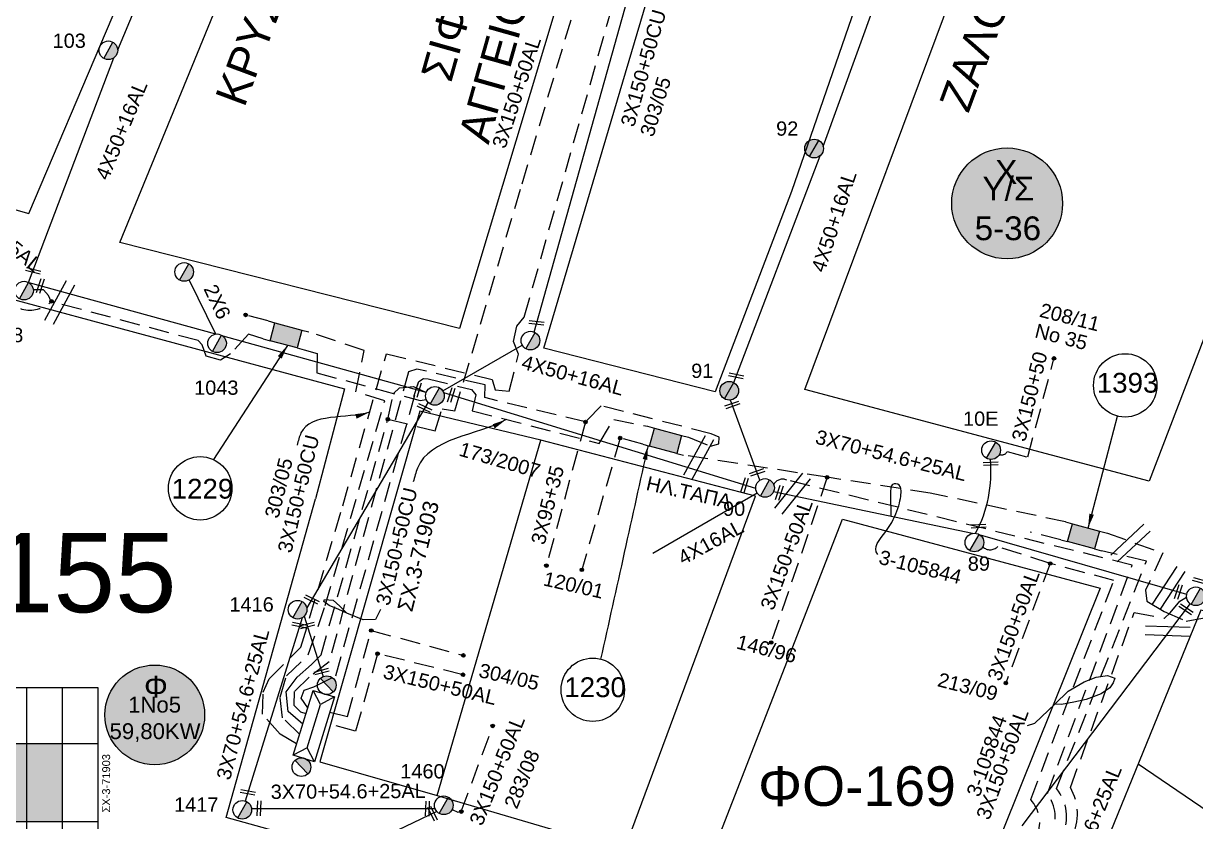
# Model space of a CAD drawing. Header units: millimetres. Extents: x 5016 to 7282, y 2879 to 3911.
# Drawn here: x 5730.1 to 5878.1, y 3673 to 3773.7 of the extents above; entities that cross this region are included whole.
import ezdxf
from ezdxf.enums import TextEntityAlignment as Align

# ---------------------------------------------------------------- set-up
doc = ezdxf.new("R2010")
doc.units = ezdxf.units.MM
doc.linetypes.add('DASHED', pattern=[19.05, 12.7, -6.35])
for name, color, linetype in [('Link Box 4 Διευθύνσεων', 7, 'Continuous'), ('Άγνωστα', 7, 'Continuous'), ('Ασφαλειοκιβώτια Χ.Τ 9 αναχωρήσεων', 7, 'Continuous'), ('Γυμνά εναέρια ΧΤ και ΦΟΠ (3Φ)   4x50+16AL', 7, 'Continuous'), ('Εναέρια παροχή ΧΤ 4x16', 7, 'SYN_LINE'), ('Επιγραφές - Σχήματα', 7, 'Continuous'), ('Καλώδια ΧΤ   3x150+50AL', 7, 'DASHED'), ('Καλώδια ΧΤ   3x150+50CU', 7, 'DASHED'), ('Καλώδια ΧΤ   3x95+35 CU', 7, 'DASHED'), ('Μηχανική τομή', 7, 'Continuous'), ('Πελάτης μέσης τάσης', 7, 'Continuous'), ('Στύλος Ξύλινος', 7, 'Continuous'), ('Στύλος Ξύλινος @ 1', 7, 'Continuous'), ('Στύλος ΦΜ', 7, 'Continuous'), ('Στύλος ΦΜ @ 1', 7, 'Continuous'), ('Συνδέσεις', 7, 'Continuous'), ('Συνεστραμμένα ΧΤ   3x70+54.6+25 AL', 7, 'SYN_LINE'), ('Τομή', 7, 'Continuous'), ('Υποσταθμός εναέριος 2 στύλων', 7, 'Continuous'), ('Υποσταθμός πόλεως', 7, 'Continuous'), ('Υπόβαθρο ΔΕΗ', 7, 'Continuous'), ('Χώρος', 7, 'Continuous')]:
    doc.layers.add(name, color=color, linetype=linetype)
doc.styles.get("Standard").update_dxf_attribs({"font": 'ARIAL.TTF'})
doc.linetypes.add('SYN_LINE', pattern='A,0.5,-0.0001,["/\\/\\/\\/",Standard,S=0.1,R=0,X=0,Y=-0.05],-0.25', length=0.7501)
doc.dimstyles.new('ISO-25', dxfattribs={"dimtxt": 2.5, "dimasz": 1.8, "dimexe": 1.25, "dimexo": 0.625, "dimtad": 1, "dimtxsty": 'Standard', "dimcen": 1.8, "dimadec": 0, "dimazin": 0, "dimtfac": 1, "dimtmove": 0, "dimatfit": 3, "dimfxl": 1.25, "dimarcsym": 0})

# ---------------------------------------------------------------- blocks, each defined once
blk = doc.blocks.new('ΥΠΑΡΧΩΝ ΤΣΙΜΕΝΤΕΝΙΟΣ ΣΤΥΛΟΣ')
at = {"layer": 'Στύλος ΦΜ'}
blk.add_hatch(color=7, dxfattribs=at).paths.add_polyline_path([(-1.29, -2.28, 0.574793), (2.62, 0, 0.268822), (1.3, 2.27)])
at = {"layer": 'Στύλος ΦΜ', "color": 7}
blk.add_line((-1.29, -2.28), (1.3, 2.27), dxfattribs=at)
blk.add_circle((0, 0), 2.62, dxfattribs=at)
at = {"layer": 'Στύλος ΦΜ', "flags": 4}
for tag, p in [('ΑΡΙΘΜΟΣ', (-4.68, 8.05)), ('ΤΥΠΟΣ', (-4.91, 3.03))]:
    blk.add_attdef(tag, p, '', height=4, dxfattribs=at)
blk = doc.blocks.new('ΥΠΟΣΤΑΘΜΟΣ ΕΝΑΕΡΙΟΣ ΕΠΙ 2 ΣΤΥΛΩΝ')
at = {"layer": 'Υποσταθμός εναέριος 2 στύλων', "linetype": 'Continuous'}
for points in [[(-11.97, -2.11, 0.574793), (-8.45, -0.07, 0.268822), (-9.64, 1.98)], [(9.68, -2.15, 0.574793), (13.19, -0.1, 0.268822), (12.01, 1.95)]]:
    blk.add_hatch(color=256, dxfattribs=at).paths.add_polyline_path(points)
for p, q in [((-11.97, -2.11), (-9.64, 1.98)), ((9.68, -2.15), (12.01, 1.95))]:
    blk.add_line(p, q, dxfattribs=at)
for centre in [(-10.81, -0.07), (10.84, -0.1)]:
    blk.add_circle(centre, 2.36, dxfattribs=at)
at = {"layer": 'Υποσταθμός πόλεως', "linetype": 'Continuous', "ltscale": 40}
blk.add_lwpolyline([(-8.57, 2.82), (8.57, 2.82), (8.57, -2.82), (-8.57, -2.82)], close=True, dxfattribs=at)
for points in [[(-5.75, 0), (-8.57, 2.82)], [(-8.57, -2.82), (-5.75, 0)], [(-5.75, 0), (5.75, 0)], [(5.75, 0), (8.57, 2.82)], [(8.57, -2.82), (5.75, 0)]]:
    blk.add_lwpolyline(points, dxfattribs=at)
at = {"layer": 'Υποσταθμός εναέριος 2 στύλων', "ltscale": 40, "flags": 1}
for tag, p in [('ΜΕΤΑΣΧΗΜΑΤΙΣΜΟΣ', (14.09, 2.51)), ('ΙΣΧΥΣ', (14.07, -0.28)), ('ΑΡΙΘΜΟΣ', (14.19, -3))]:
    blk.add_attdef(tag, p, '', height=1.8, dxfattribs=at)
blk = doc.blocks.new('ΥΠΑΡΧΩΝ ΞΥΛΙΝΟΣ ΣΤΥΛΟΣ')
at = {"layer": 'Στύλος Ξύλινος'}
h = blk.add_hatch(color=7, dxfattribs=at)
h.paths.add_polyline_path([(-2.62, 0, 0.270008), (-1.29, -2.28), (1.3, 2.27, 0.576266)])
h.paths.add_polyline_path([(-1.29, -2.28, 0.574793), (2.62, 0, 0.268822), (1.3, 2.27)])
at = {"layer": 'Στύλος Ξύλινος', "color": 7}
blk.add_line((-1.29, -2.28), (1.3, 2.27), dxfattribs=at)
blk.add_circle((0, 0), 2.62, dxfattribs=at)
at = {"layer": 'Στύλος Ξύλινος', "flags": 4}
for tag, p in [('ΑΡΙΘΜΟΣ', (-4.91, 8.6)), ('ΤΥΠΟΣ', (-4.85, 3.39))]:
    blk.add_attdef(tag, p, '', height=4, dxfattribs=at)
blk = doc.blocks.new('LINK BOX 4 ΑΝΑΧΩΡΗΣΕΩΝ')
at = {"layer": 'Link Box 4 Διευθύνσεων', "ltscale": 40}
blk.add_hatch(color=256, dxfattribs=at).paths.add_polyline_path([(-3.54, 0), (-3.54, -4.67), (3.54, -4.67), (3.54, 0)])
for p, q in [((-3.54, 0), (-5.33, 0)), ((5.33, 0), (3.54, 0)), ((-3.54, -4.67), (-5.33, -4.67)), ((5.33, -4.67), (3.54, -4.67))]:
    blk.add_line(p, q, dxfattribs=at)
blk.add_lwpolyline([(-3.54, -4.67), (-3.54, 0), (3.54, 0), (3.54, -4.67)], close=True, dxfattribs=at)
blk = doc.blocks.new('ΑΣΦΑΛΕΙΟΚΙΒΩΤΙΟ ΥΠΟΣΤΑΘΜΟΥ 9 ΑΝΑΧΩΡΗΣΕΩΝ')
at = {"layer": 'Ασφαλειοκιβώτια Χ.Τ 9 αναχωρήσεων', "ltscale": 40}
for p, q in [((-23.8, 40.36), (24.02, 40.36)), ((-9.72, 40.36), (-9.72, -40.64)), ((9.94, 40.36), (9.94, -40.64)), ((-23.8, 31.36), (24.02, 31.36)), ((-23.8, 22.36), (24.02, 22.36)), ((-23.8, 13.36), (24.02, 13.36)), ((-23.8, 4.36), (24.02, 4.36)), ((-23.8, -4.64), (24.02, -4.64)), ((-23.8, -13.64), (24.02, -13.64)), ((-23.8, -22.64), (24.02, -22.64)), ((-23.8, -31.64), (24.02, -31.64))]:
    blk.add_line(p, q, dxfattribs=at)
at = {"layer": 'Ασφαλειοκιβώτια Χ.Τ 9 αναχωρήσεων'}
blk.add_lwpolyline([(-23.8, -40.64), (24.02, -40.64), (24.02, 40.36), (-23.8, 40.36)], close=True, dxfattribs=at)
for s, p in [('1', (-18.61, 37.24)), ('2', (-18.61, 28.67)), ('3', (-18.61, 19.6)), ('4', (-18.61, 10.58)), ('5', (-18.61, 1.57)), ('6', (-18.61, -7.57)), ('7', (-18.61, -15.81)), ('8', (-18.61, -25.5)), ('9', (-18.61, -34.19))]:
    blk.add_text(s, height=3.6, rotation=270, dxfattribs=at).set_placement(p)
at = {"layer": 'Ασφαλειοκιβώτια Χ.Τ 9 αναχωρήσεων', "ltscale": 40}
for tag, height, p in [('ΟΝΟΜΑ', 5, (-0.16, 44.31)), ('ΚΕΙΜΕΝΟ 1', 2, (17.06, 35.59)), ('ΚΕΙΜΕΝΟ 2', 2, (17.06, 26.88)), ('ΚΕΙΜΕΝΟ 3', 2, (17.06, 17.69)), ('ΚΕΙΜΕΝΟ 4', 2, (17.06, 8.71)), ('ΚΕΙΜΕΝΟ 5', 2, (17.06, -0.13)), ('ΚΕΙΜΕΝΟ 6', 2, (17.06, -9.05)), ('ΚΕΙΜΕΝΟ 7', 2, (17.06, -18.13)), ('ΚΕΙΜΕΝΟ 8', 2, (17.06, -26.85)), ('ΚΕΙΜΕΝΟ 9', 2, (17.06, -35.99)), ('ΣΧ', 2, (-0.1, -42.64))]:
    blk.add_attdef(tag, text='', height=height, dxfattribs=at).set_placement(p, align=Align.MIDDLE_CENTER)
blk = doc.blocks.new('ΜΗΧΑΝΙΚΗ ΤΟΜΗ')
at = {"layer": 'Μηχανική τομή', "ltscale": 40}
for p, q in [((-1.89, 0.78), (1.89, 0.78)), ((1.89, 0), (-1.89, 0))]:
    blk.add_line(p, q, dxfattribs=at)
blk = doc.blocks.new('ΤΟΜΗ')
at = {"layer": 'Τομή', "ltscale": 40}
for p, q in [((-5.68, 0), (5.68, 0)), ((5.68, -2.33), (-5.68, -2.33))]:
    blk.add_line(p, q, dxfattribs=at)
blk = doc.blocks.new('_ΣΥΝΔΕΣΗ')
at = {"layer": 'Συνδέσεις', "linetype": 'SYN_LINE', "ltscale": 40}
blk.add_hatch(color=256, dxfattribs=at).paths.add_polyline_path([(0.5, -0.01, 1), (-0.5, -0.01, 1)])
at = {"layer": 'Συνδέσεις'}
blk.add_circle((0, -0.01), 0.5, dxfattribs=at)
blk = doc.blocks.new('ΠΕΛΑΤΗΣ ΜΕΣΗΣ ΤΑΣΗΣ')
at = {"layer": 'Πελάτης μέσης τάσης', "ltscale": 40, "true_color": 0x5db6e9}
blk.add_hatch(color=143, dxfattribs=at).paths.add_polyline_path([(3.5, 0, 1), (-3.5, 0, 1)])
at = {"layer": 'Πελάτης μέσης τάσης', "ltscale": 40}
blk.add_circle((0, 0), 3.5, dxfattribs=at)
at = {"layer": 'Πελάτης μέσης τάσης', "ltscale": 30, "insert": (-0.754, 2.728), "char_height": 1.5, "width": 113.58093, "attachment_point": 1}
blk.add_mtext('X', dxfattribs=at)
at = {"layer": 'Πελάτης μέσης τάσης', "ltscale": 40}
blk.add_attdef('ΑΡΙΘΜΟΣ_001', (-1.337, -1.057), '', height=1.5, dxfattribs=at)
blk = doc.blocks.new('ΧΩΡΟΣ')
at = {"layer": 'Χώρος', "ltscale": 40, "true_color": 0xff4747}
blk.add_hatch(color=13, dxfattribs=at).paths.add_polyline_path([(12.17, -0.19, 1), (-13.03, -0.19, 1)])
at = {"layer": 'Χώρος', "ltscale": 40}
blk.add_circle((-0.43, -0.19), 12.6, dxfattribs=at)
at = {"layer": 'Χώρος', "ltscale": 30, "insert": (-3.14, 9.64), "char_height": 5.4, "width": 408.8913, "attachment_point": 1}
blk.add_mtext('Φ', dxfattribs=at)
at = {"layer": 'Χώρος', "ltscale": 40}
blk.add_attdef('ΑΡΙΘΜΟΣ_001', (-5.24, -3.99), '', height=5.4, dxfattribs=at)

msp = doc.modelspace()

# ---------------------------------------------------------------- hatches: boundary and pattern name
at = {"layer": 'Ασφαλειοκιβώτια Χ.Τ 9 αναχωρήσεων', "lineweight": -3}
for color, points in [(6, [(5730.52, 3682.82), (5726.02, 3682.82), (5726.02, 3672.99), (5730.52, 3672.99)]), (62, [(5735.02, 3682.82), (5730.52, 3682.82), (5730.52, 3672.99), (5735.02, 3672.99)])]:
    msp.add_hatch(color=color, dxfattribs=at).paths.add_polyline_path(points)

# ---------------------------------------------------------------- linework, layer by layer
at = {"layer": 'Άγνωστα', "color": 6, "linetype": 'SYN_LINE', "lineweight": -3, "ltscale": 10}
msp.add_lwpolyline([(5754.35, 3734.51), (5751.02, 3741.38)], dxfattribs=at)
at = {"layer": 'Άγνωστα', "color": 6, "linetype": 'DASHED', "lineweight": -3, "ltscale": 0.2}
msp.add_lwpolyline([(5765.51, 3732.53), (5767.17, 3732.08), (5767.11, 3729.62), (5780.17, 3726.12), (5780.93, 3726.27)], dxfattribs=at)
at = {"layer": 'Άγνωστα', "color": 62, "linetype": 'DASHED', "lineweight": -3, "ltscale": 0.2}
for points in [[(5765.97, 3687.34), (5765.16, 3688.55), (5765.51, 3689.56), (5766.74, 3689.96), (5769.5, 3691.36), (5779.99, 3728.54), (5780.6, 3728.9), (5781.17, 3728.88), (5786.63, 3727.51), (5787.19, 3726.83), (5786.75, 3724.83), (5802.75, 3720.72), (5804.62, 3723.73), (5808.89, 3722.87)], [(5808.28, 3720.62), (5805.42, 3721.39), (5800.58, 3704.76)]]:
    msp.add_lwpolyline(points, dxfattribs=at)
at = {"layer": 'Γυμνά εναέρια ΧΤ και ΦΟΠ (3Φ)   4x50+16AL', "color": 2, "lineweight": -3}
for points in [[(5831.06, 3758.19), (5844.08, 3794.17)], [(5819.76, 3728.4), (5830.66, 3757.03)]]:
    msp.add_lwpolyline(points, dxfattribs=at)
at = {"layer": 'Γυμνά εναέρια ΧΤ και ΦΟΠ (3Φ)   4x50+16AL', "color": 30, "lineweight": -3}
for points in [[(5741.98, 3770.41), (5749.59, 3788.55)], [(5730.73, 3741.02), (5741.48, 3769.38)]]:
    msp.add_lwpolyline(points, dxfattribs=at)
at = {"layer": 'Γυμνά εναέρια ΧΤ και ΦΟΠ (3Φ)   4x50+16AL', "color": 6, "lineweight": -3}
for points in [[(5754.35, 3734.51), (5730.82, 3740.97)], [(5780.94, 3727.16), (5755.28, 3734.25)], [(5822.53, 3715), (5783.14, 3727.11)]]:
    msp.add_lwpolyline(points, dxfattribs=at)
at = {"layer": 'Γυμνά εναέρια ΧΤ και ΦΟΠ (3Φ)   4x50+16AL', "color": 2, "linetype": 'SYN_LINE', "lineweight": -3, "ltscale": 10}
msp.add_lwpolyline([(5823.06, 3716.07), (5819.34, 3726.19)], dxfattribs=at)
at = {"layer": 'Εναέρια παροχή ΧΤ 4x16', "color": 133, "lineweight": -3, "ltscale": 20}
msp.add_lwpolyline([(5809.53, 3706.85), (5822.7, 3714.48)], dxfattribs=at)
at = {"layer": 'Επιγραφές - Σχήματα', "lineweight": -3}
for points in [[(5775.17, 3699.73), (5774.51, 3698.48), (5772.97, 3698.45), (5770.89, 3699.27), (5769.89, 3699.74), (5768.68, 3700.25), (5768.01, 3700.77), (5768.09, 3700.99), (5769.2, 3700.92), (5770.03, 3700.15), (5770.89, 3699.27)], [(5856.87, 3685.11), (5857.78, 3685.38), (5860.32, 3687.8), (5861.99, 3689.45), (5864, 3690.61), (5865.53, 3691.2), (5866.94, 3691.42), (5867.86, 3691.09), (5867.68, 3690.5), (5867.26, 3689.87), (5866.16, 3689.09), (5864.24, 3688.39), (5862.71, 3688.04), (5861.16, 3687.77), (5860.32, 3687.8)]]:
    msp.add_lwpolyline(points, dxfattribs=at)
for centre in [(5869.19, 3728.04), (5752.39, 3715.04), (5801.96, 3689.61)]:
    msp.add_circle(centre, 4, dxfattribs=at)
at = {"layer": 'Καλώδια ΧΤ   3x150+50AL', "color": 6, "lineweight": -3, "ltscale": 0.2}
msp.add_lwpolyline([(5776.09, 3723.77), (5782.06, 3722.31), (5782.94, 3725.07), (5784.56, 3724.81), (5793.03, 3753.49), (5813.59, 3822.2), (5801.48, 3825.69)], dxfattribs=at)
at = {"layer": 'Καλώδια ΧΤ   3x150+50AL', "color": 173, "lineweight": -3, "ltscale": 0.2}
for points in [[(5861.66, 3710.8), (5844.57, 3714.43), (5831.56, 3716.43), (5813.43, 3719.23)], [(5831.56, 3716.43), (5824.49, 3695.58)], [(5861.05, 3708.54), (5857.2, 3709.52)]]:
    msp.add_lwpolyline(points, dxfattribs=at)
at = {"layer": 'Καλώδια ΧΤ   3x150+50AL', "color": 2, "lineweight": -3, "ltscale": 0.2}
msp.add_lwpolyline([(5825.02, 3666.3), (5823.32, 3660.9), (5849.5, 3653.21), (5855.54, 3668.26, 0.590132), (5859.36, 3676.51), (5870.07, 3705.36), (5826.46, 3716.09, 0.379493), (5824.8, 3715.53)], format="xyb", dxfattribs=at)
at = {"layer": 'Καλώδια ΧΤ   3x150+50AL', "color": 30, "lineweight": -3, "ltscale": 0.2}
msp.add_lwpolyline([(5866.81, 3709.41), (5873.94, 3706.88), (5871.77, 3702.19), (5871.93, 3700.78), (5874.11, 3699.51), (5876.89, 3698.27), (5880.07, 3698.84), (5881.77, 3698.36), (5905.81, 3692.47), (5907.09, 3691.41), (5908.4, 3691.1), (5909.22, 3691.7), (5910.07, 3691.7), (5933.67, 3686.05), (5933.21, 3684.66), (5933.35, 3683.77), (5934.56, 3682.97), (5936.2, 3682.35), (5937.81, 3682.26)], dxfattribs=at)
at = {"layer": 'Καλώδια ΧΤ   3x150+50AL', "color": 62, "lineweight": -3, "ltscale": 0.2}
msp.add_lwpolyline([(5826.66, 3665.83), (5825.37, 3661.34), (5848.85, 3654.27), (5854.55, 3668.49, 0.60922), (5857.26, 3675.74), (5867.75, 3703.4), (5859.71, 3705.56), (5859.71, 3705.56), (5853.09, 3707.68, -0.40947), (5851.2, 3707.66)], format="xyb", dxfattribs=at)
at = {"layer": 'Καλώδια ΧΤ   3x150+50AL', "color": 173, "lineweight": -3, "ltscale": 0.2}
msp.add_lwpolyline([(5823.38, 3666.77), (5821.52, 3660.38), (5850.09, 3652), (5856.44, 3667.83, 0.608816), (5860.52, 3677.13), (5871.88, 3705.86), (5866.2, 3707.15)], format="xyb", dxfattribs=at)
at = {"layer": 'Καλώδια ΧΤ   3x150+50AL', "color": 62, "lineweight": -3, "ltscale": 0.2}
msp.add_lwpolyline([(5859.71, 3705.56), (5854.11, 3690.46)], dxfattribs=at)
at = {"layer": 'Καλώδια ΧΤ   3x150+50AL', "color": 5, "lineweight": -3, "ltscale": 0.2}
msp.add_lwpolyline([(5821.81, 3667.22), (5819.35, 3659.97), (5850.7, 3650.78), (5857.35, 3667.39, 0.539473), (5862.26, 3677.27), (5870.32, 3699.36), (5874.13, 3698.65), (5874.88, 3699.34), (5876.1, 3700.79), (5876.94, 3701.29)], format="xyb", dxfattribs=at)
at = {"layer": 'Καλώδια ΧΤ   3x150+50AL', "color": 1, "lineweight": -3, "ltscale": 0.2}
msp.add_lwpolyline([(5768.75, 3686.79), (5771, 3686.24), (5773.99, 3697.1), (5785.62, 3693.95)], dxfattribs=at)
at = {"layer": 'Καλώδια ΧΤ   3x150+50AL', "color": 5, "lineweight": -3, "ltscale": 0.2}
msp.add_lwpolyline([(5785.58, 3691.51), (5774.79, 3694.16), (5772.01, 3684.39), (5768.32, 3685.39)], dxfattribs=at)
at = {"layer": 'Καλώδια ΧΤ   3x150+50AL', "color": 2, "lineweight": -3, "ltscale": 0.2}
msp.add_lwpolyline([(5784.21, 3674.51), (5784.93, 3674.16), (5785.36, 3674.23), (5789.33, 3685.04)], dxfattribs=at)
at = {"layer": 'Καλώδια ΧΤ   3x150+50CU', "color": 173, "lineweight": -3, "ltscale": 0.2}
msp.add_lwpolyline([(5764.56, 3682.77), (5762.5, 3684), (5760.27, 3686.53), (5760.35, 3689.31), (5761.11, 3691), (5765.12, 3694.98), (5770.39, 3712.84), (5775.91, 3732.03), (5789.25, 3728.79), (5789.64, 3727.49), (5791.41, 3727.29), (5792.58, 3731.98), (5791.97, 3733.58), (5792.37, 3735.53), (5793.32, 3736.67), (5809.3, 3793.1), (5821.98, 3789.38)], dxfattribs=at)
at = {"layer": 'Καλώδια ΧΤ   3x150+50CU', "color": 30, "lineweight": -3, "ltscale": 0.2}
msp.add_lwpolyline([(5648.86, 3757.78), (5648.96, 3760.14), (5666.41, 3756.55, 0.93092), (5670.62, 3755.9), (5686.98, 3751.42, 0.908402), (5691.63, 3750.12), (5727.18, 3740.4, 0.57178), (5733.59, 3738.62, -14.738348)], format="xyb", dxfattribs=at)
for points in [[(5760.36, 3733.92), (5758.48, 3734.49), (5756.21, 3732.04), (5754.95, 3731.22), (5753.16, 3731.72), (5752.66, 3733.14), (5752.12, 3733.7), (5733.59, 3738.62), (5733.24, 3739.37), (5732.61, 3740.1), (5731.32, 3740.1)], [(5764.94, 3684), (5762.78, 3686.07), (5762.48, 3688.69), (5763.3, 3691.36), (5766.03, 3694), (5768.19, 3700.26), (5775.7, 3726.09), (5772.03, 3727.22), (5773.1, 3732.43), (5766.11, 3734.78)]]:
    msp.add_lwpolyline(points, dxfattribs=at)
at = {"layer": 'Καλώδια ΧΤ   3x150+50CU', "color": 27, "lineweight": -3, "ltscale": 0.2}
msp.add_lwpolyline([(5760.97, 3736.17), (5758.13, 3736.94)], dxfattribs=at)
at = {"layer": 'Καλώδια ΧΤ   3x150+50CU', "color": 62, "lineweight": -3, "ltscale": 0.2}
msp.add_lwpolyline([(5853.31, 3719.34, 0.41287), (5854.29, 3719.69), (5856.89, 3719), (5860.19, 3731.45)], format="xyb", dxfattribs=at)
at = {"layer": 'Καλώδια ΧΤ   3x150+50CU', "color": 133, "lineweight": -3, "ltscale": 0.2}
msp.add_lwpolyline([(5814.03, 3721.48), (5816.82, 3720.38), (5817.87, 3720.64), (5817.9, 3721.49), (5816.91, 3721.94), (5803.03, 3725.45), (5801.04, 3723.42), (5788.33, 3726.49), (5788.37, 3728.1), (5779.76, 3730.1), (5778.69, 3729.75), (5768.66, 3693.15), (5766.15, 3691.19), (5764.28, 3689.38), (5764.21, 3687.67), (5765.05, 3686.83), (5765.75, 3686.62)], dxfattribs=at)
at = {"layer": 'Καλώδια ΧΤ   3x150+50CU', "color": 6, "lineweight": -3, "ltscale": 0.2}
msp.add_lwpolyline([(5765.34, 3685.28), (5763.5, 3686.85), (5763.25, 3689.33), (5764.64, 3691.22), (5766.46, 3692.81), (5767.66, 3694.02), (5776.09, 3723.77), (5776.82, 3727), (5777.56, 3727.74), (5779.33, 3727.9), (5780.94, 3727.16)], dxfattribs=at)
at = {"layer": 'Καλώδια ΧΤ   3x95+35 CU', "color": 133, "lineweight": -3, "ltscale": 0.2}
msp.add_lwpolyline([(5801.04, 3723.42), (5796.11, 3705.29)], dxfattribs=at)
at = {"layer": 'Συνεστραμμένα ΧΤ   3x70+54.6+25 AL', "color": 6, "lineweight": -3, "ltscale": 20}
for points in [[(5794.57, 3734.77), (5806.29, 3776.64)], [(5783.03, 3727.33), (5793.05, 3733.13)], [(5781.16, 3725.91), (5765.85, 3699.94)]]:
    msp.add_lwpolyline(points, dxfattribs=at)
at = {"layer": 'Συνεστραμμένα ΧΤ   3x70+54.6+25 AL', "color": 62, "lineweight": -3, "ltscale": 20}
for points in [[(5849.92, 3709.35), (5824.79, 3714.61)], [(5876.96, 3701.65), (5850.9, 3709.12)]]:
    msp.add_lwpolyline(points, dxfattribs=at)
at = {"layer": 'Συνεστραμμένα ΧΤ   3x70+54.6+25 AL', "color": 1, "lineweight": -3, "ltscale": 20}
msp.add_lwpolyline([(5877.39, 3700.48), (5856.15, 3672.45)], dxfattribs=at)
at = {"layer": 'Συνεστραμμένα ΧΤ   3x70+54.6+25 AL', "color": 2, "lineweight": -3, "ltscale": 20}
for points in [[(5765.25, 3698.69), (5758.09, 3675.56)], [(5765.53, 3698.9), (5767.92, 3691.27)], [(5758.87, 3674.64), (5782.04, 3674.62)]]:
    msp.add_lwpolyline(points, dxfattribs=at)
at = {"layer": 'Συνεστραμμένα ΧΤ   3x70+54.6+25 AL', "color": 2, "lineweight": -3, "ltscale": 10}
msp.add_lwpolyline([(5782.28, 3674.23), (5774.35, 3670.46)], dxfattribs=at)
at = {"layer": 'Συνεστραμμένα ΧΤ   3x70+54.6+25 AL', "color": 62, "lineweight": -3, "ltscale": 8}
msp.add_arc((5835.66, 3717.15), 16.58, 332.0221, 5.3152, dxfattribs=at)
at = {"layer": 'Υπόβαθρο ΔΕΗ', "lineweight": -3}
for points in [[(5941.53, 3896.87), (5872.23, 3715.96), (5828.75, 3727.5), (5849.39, 3782.96), (5864.3, 3828.36), (5892.02, 3910.62)], [(5824.59, 3866.4), (5785.14, 3735.23), (5742.25, 3746.07), (5775.02, 3826.05), (5796.94, 3820.53), (5798.8, 3830.61), (5778.91, 3834.94), (5794.11, 3887.38)], [(5872.61, 3886.69), (5855.36, 3834.53), (5827.05, 3752.5), (5817.41, 3727.21), (5795.77, 3732.72), (5815.38, 3798.91), (5829.63, 3849.66), (5835.79, 3870.74)], [(5764.1, 3829.06), (5742.56, 3833.6), (5714.62, 3840.04), (5716.42, 3862.62), (5675.65, 3866.15), (5664.4, 3866.93), (5661.18, 3828.13), (5660.57, 3816.48), (5721.28, 3804.63), (5719.24, 3795.75), (5680.72, 3802.76), (5680.72, 3802.76), (5659.48, 3806.6), (5657.03, 3774.24), (5658.32, 3772.03), (5660.43, 3769.5), (5705.59, 3756.84), (5730.77, 3749.74), (5750.37, 3795.91), (5764.1, 3829.06)], [(5868.98, 3650.86), (5936.29, 3607.55), (5953.08, 3598.11), (5932.72, 3555.47), (5874.35, 3576.48), (5837.48, 3589.59), (5833.76, 3579.53), (5874.13, 3565.15), (5929.71, 3546.05), (5919.42, 3512.31), (5873.5, 3528.36), (5845.06, 3538.37), (5788.27, 3557.74), (5755.24, 3571.68), (5719.19, 3585.14), (5694.15, 3593.49), (5673.12, 3599.85), (5656.65, 3603.78), (5661.16, 3675.04), (5663.49, 3713.7), (5666.22, 3755.63), (5679.48, 3752.2), (5770.6, 3727.61), (5766.95, 3713.7)], [(5782.31, 3676.27), (5795.41, 3721.14)], [(5828.98, 3613.48), (5843.09, 3645.93), (5812.16, 3655.76), (5801.12, 3627.59), (5791.07, 3630.62), (5802.47, 3660.46), (5755.66, 3673.5), (5766.95, 3713.7)], [(5833.48, 3711.14), (5866.02, 3702.45), (5847.73, 3656.86), (5815.97, 3666.17), (5833.48, 3711.14)], [(5870.83, 3680.27), (5962.35, 3617.95), (5989.23, 3675.04), (5973.2, 3677.27), (5944.33, 3684.23), (5901.42, 3694.58), (5878.74, 3699.66), (5859.99, 3653.71), (5879.68, 3647.47)]]:
    msp.add_lwpolyline(points, dxfattribs=at)
msp.add_lwpolyline([(5822.52, 3714.04), (5822.52, 3714.04), (5795.41, 3721.14), (5780.12, 3724.78), (5780.12, 3724.78), (5767.48, 3680.52), (5782.31, 3676.27), (5805.91, 3669.32)], close=True, dxfattribs=at)
msp.add_open_spline([(5837.96, 3706.69), (5837.18, 3707.55), (5839.25, 3709.6), (5840.66, 3712.62), (5841.03, 3714.97), (5840.58, 3715.67), (5839.43, 3715.67), (5839.57, 3714.32), (5839.58, 3711.51)], degree=3, dxfattribs=at)

# ---------------------------------------------------------------- block references
at = {"layer": 'Link Box 4 Διευθύνσεων', "lineweight": -3}
for p, xscale, yscale, zscale, rotation in [((5762.93, 3733.22), 0.500000000000049, 0.500000000000049, 0.500000000000049, 164.9005652672453), ((5810.85, 3719.92), 0.5000000000000523, 0.5000000000000523, 0.5000000000000523, 164.9005652672454), ((5863.62, 3707.85), 0.5000000000000523, 0.5000000000000523, 0.5000000000000523, 164.9005652672454)]:
    msp.add_blockref('LINK BOX 4 ΑΝΑΧΩΡΗΣΕΩΝ', p, dxfattribs=dict(at, xscale=xscale, yscale=yscale, zscale=zscale, rotation=rotation))
at = {"layer": 'Ασφαλειοκιβώτια Χ.Τ 9 αναχωρήσεων', "lineweight": -3, "xscale": 0.5, "yscale": 0.5, "zscale": 0.5, "rotation": 90}
msp.add_blockref('ΑΣΦΑΛΕΙΟΚΙΒΩΤΙΟ ΥΠΟΣΤΑΘΜΟΥ 9 ΑΝΑΧΩΡΗΣΕΩΝ', (5719.2, 3677.85), dxfattribs=at).add_auto_attribs({'ΟΝΟΜΑ': 'ΦΟ-155', 'ΣΧ': 'ΣΧ-3-71903'})
at = {"layer": 'Μηχανική τομή', "lineweight": -3}
for p, xscale, yscale, zscale, rotation in [((5731.37, 3742.7), 0.4999999999997618, 0.4999999999997618, 0.4999999999997618, 165.7929722191125), ((5732.4, 3740.53), 0.4999999999996403, 0.4999999999996403, 0.4999999999996403, 72.05658553480758), ((5794.84, 3735.74), 0.4999999999996205, 0.4999999999996205, 0.4999999999996205, 353.6262389390748), ((5820.01, 3729.06), 0.4999999999996839, 0.4999999999996839, 0.4999999999996839, 347.7454122274524), ((5780.02, 3727.42), 0.4999999999996403, 0.4999999999996403, 0.4999999999996403, 72.05658553480758), ((5784.27, 3726.76), 0.4999999999996403, 0.4999999999996403, 0.4999999999996403, 72.05658553480758), ((5780.63, 3725.01), 0.4999999999997533, 0.4999999999997533, 0.4999999999997533, 334.2663194874474), ((5819.64, 3725.39), 0.4999999999997667, 0.4999999999997667, 0.4999999999997667, 18.45575496143163), ((5852.2, 3718.35), 0.4999999999997333, 0.4999999999997333, 0.4999999999997333, 183.1524972002956), ((5821.31, 3715.38), 0.4999999999996403, 0.4999999999996403, 0.4999999999996403, 72.05658553480758), ((5822.77, 3716.86), 0.4999999999997667, 0.4999999999997667, 0.4999999999997667, 18.45575496143163), ((5825.7, 3714.42), 0.4999999999996403, 0.4999999999996403, 0.4999999999996403, 72.05658553480758), ((5850.65, 3710.47), 0.4999999999997333, 0.4999999999997333, 0.4999999999997333, 183.1524972002956), ((5876.09, 3701.9), 0.4999999999996403, 0.4999999999996403, 0.4999999999996403, 72.05658553480758), ((5878.72, 3703.53), 0.4999999999997337, 0.4999999999997337, 0.4999999999997337, 163.5261437010553), ((5766.38, 3700.83), 0.4999999999997533, 0.4999999999997533, 0.4999999999997533, 334.2663194874474), ((5876.97, 3699.93), 0.4999999999997332, 0.4999999999997332, 0.4999999999997332, 146.5829410011966), ((5764.91, 3697.57), 0.4999999999996846, 0.4999999999996846, 0.4999999999996846, 349.1960459027813), ((5765.96, 3697.52), 0.4999999999996854, 0.4999999999996854, 0.4999999999996854, 14.41936267947441), ((5767.78, 3691.71), 0.4999999999996854, 0.4999999999996854, 0.4999999999996854, 14.41936267947441), ((5758.37, 3676.46), 0.4999999999996846, 0.4999999999996846, 0.4999999999996846, 349.1960459027813), ((5759.62, 3674.64), 0.4999999999997531, 0.4999999999997531, 0.4999999999997531, 267.9075357211165), ((5780.89, 3674.62), 0.4999999999997531, 0.4999999999997531, 0.4999999999997531, 267.9075357211165), ((5781.54, 3673.88), 0.4999999999997518, 0.4999999999997518, 0.4999999999997518, 296.3818186551438)]:
    msp.add_blockref('ΜΗΧΑΝΙΚΗ ΤΟΜΗ', p, dxfattribs=dict(at, xscale=xscale, yscale=yscale, zscale=zscale, rotation=rotation))
at = {"layer": 'Πελάτης μέσης τάσης', "lineweight": -3}
ref = msp.add_blockref('ΠΕΛΑΤΗΣ ΜΕΣΗΣ ΤΑΣΗΣ', (5854.28, 3751.02), dxfattribs=dict(at, xscale=2, yscale=2, zscale=2))
ref.add_attrib('ΑΡΙΘΜΟΣ_001', 'Υ/Σ', (5851.17, 3751.38), dxfattribs={"ltscale": 40, "height": 3})
ref.add_attrib('ΑΡΙΘΜΟΣ_002', '5-36', (5850.18, 3746.37), dxfattribs={"ltscale": 40, "height": 3})
at = {"layer": 'Στύλος Ξύλινος @ 1', "lineweight": -3, "ltscale": 40}
ref = msp.add_blockref('ΥΠΑΡΧΩΝ ΞΥΛΙΝΟΣ ΣΤΥΛΟΣ', (5829.91, 3757.94), dxfattribs=dict(at, xscale=0.4499999999998181, yscale=0.4499999999998181, zscale=0.4499999999998181))
ref.add_attrib('ΤΥΠΟΣ', '92', (5825.11, 3759.56), dxfattribs={"layer": 'Στύλος Ξύλινος', "height": 1.8, "flags": 4})
ref = msp.add_blockref('ΥΠΑΡΧΩΝ ΞΥΛΙΝΟΣ ΣΤΥΛΟΣ', (5819.19, 3727.36), dxfattribs=dict(at, xscale=0.4499999999998181, yscale=0.4499999999998181, zscale=0.4499999999998181))
ref.add_attrib('ΤΥΠΟΣ', '91', (5814.39, 3728.98), dxfattribs={"layer": 'Στύλος Ξύλινος', "height": 1.8, "flags": 4})
at = {"layer": 'Στύλος ΦΜ @ 1', "lineweight": -3, "ltscale": 40}
ref = msp.add_blockref('ΥΠΑΡΧΩΝ ΤΣΙΜΕΝΤΕΝΙΟΣ ΣΤΥΛΟΣ', (5740.8, 3770.34), dxfattribs=dict(at, xscale=0.4499999999998181, yscale=0.4499999999998181, zscale=0.4499999999998181))
ref.add_attrib('ΤΥΠΟΣ', '103', (5733.76, 3770.65), dxfattribs={"layer": 'Στύλος ΦΜ', "height": 1.8, "flags": 4})
at = {"layer": 'Στύλος ΦΜ @ 1', "lineweight": -3, "ltscale": 40, "xscale": 0.4499999999998181, "yscale": 0.4499999999998181, "zscale": 0.4499999999998181}
for p in [(5750.37, 3742.36), (5794.09, 3733.69), (5782.03, 3726.71)]:
    msp.add_blockref('ΥΠΑΡΧΩΝ ΤΣΙΜΕΝΤΕΝΙΟΣ ΣΤΥΛΟΣ', p, dxfattribs=at)
at = {"layer": 'Στύλος ΦΜ @ 1', "lineweight": -3, "ltscale": 40}
ref = msp.add_blockref('ΥΠΑΡΧΩΝ ΤΣΙΜΕΝΤΕΝΙΟΣ ΣΤΥΛΟΣ', (5730.15, 3740), dxfattribs=dict(at, xscale=0.4499999999998181, yscale=0.4499999999998181, zscale=0.4499999999998181))
ref.add_attrib('ΤΥΠΟΣ', '38', (5727.26, 3733.5), dxfattribs={"layer": 'Στύλος ΦΜ', "height": 1.8, "flags": 4})
ref = msp.add_blockref('ΥΠΑΡΧΩΝ ΤΣΙΜΕΝΤΕΝΙΟΣ ΣΤΥΛΟΣ', (5754.52, 3733.35), dxfattribs=dict(at, xscale=0.4499999999998181, yscale=0.4499999999998181, zscale=0.4499999999998181))
ref.add_attrib('ΤΥΠΟΣ', '1043', (5751.63, 3726.85), dxfattribs={"layer": 'Στύλος ΦΜ', "height": 1.8, "flags": 4})
ref = msp.add_blockref('ΥΠΑΡΧΩΝ ΤΣΙΜΕΝΤΕΝΙΟΣ ΣΤΥΛΟΣ', (5852.25, 3719.86), dxfattribs=dict(at, xscale=0.4499999999998181, yscale=0.4499999999998181, zscale=0.4499999999998181))
ref.add_attrib('ΑΡΙΘΜΟΣ', '10E', (5848.71, 3722.94), dxfattribs={"layer": 'Στύλος ΦΜ', "height": 1.8, "flags": 4})
ref = msp.add_blockref('ΥΠΑΡΧΩΝ ΤΣΙΜΕΝΤΕΝΙΟΣ ΣΤΥΛΟΣ', (5823.71, 3715.09), dxfattribs=dict(at, xscale=0.4499999999998181, yscale=0.4499999999998181, zscale=0.4499999999998181))
ref.add_attrib('ΤΥΠΟΣ', '90', (5818.41, 3711.57), dxfattribs={"layer": 'Στύλος ΦΜ', "height": 1.8, "flags": 4})
ref = msp.add_blockref('ΥΠΑΡΧΩΝ ΤΣΙΜΕΝΤΕΝΙΟΣ ΣΤΥΛΟΣ', (5850.15, 3708.2), dxfattribs=dict(at, xscale=0.4499999999998181, yscale=0.4499999999998181, zscale=0.4499999999998181))
ref.add_attrib('ΤΥΠΟΣ', '89', (5849.31, 3704.64), dxfattribs={"layer": 'Στύλος ΦΜ', "height": 1.8, "flags": 4})
ref = msp.add_blockref('ΥΠΑΡΧΩΝ ΤΣΙΜΕΝΤΕΝΙΟΣ ΣΤΥΛΟΣ', (5764.69, 3699.72), dxfattribs=dict(at, xscale=0.4499999999998181, yscale=0.4499999999998181, zscale=0.4499999999998181))
ref.add_attrib('ΤΥΠΟΣ', '1416', (5756.09, 3699.49), dxfattribs={"layer": 'Στύλος ΦΜ', "height": 1.8, "flags": 4})
ref = msp.add_blockref('ΥΠΑΡΧΩΝ ΤΣΙΜΕΝΤΕΝΙΟΣ ΣΤΥΛΟΣ', (5878.11, 3701.41), dxfattribs=dict(at, xscale=0.4499999999998181, yscale=0.4499999999998181, zscale=0.4499999999998181))
ref.add_attrib('ΤΥΠΟΣ', '88', (5880.4, 3694.37), dxfattribs={"layer": 'Στύλος ΦΜ', "height": 1.8, "flags": 4})
ref = msp.add_blockref('ΥΠΑΡΧΩΝ ΤΣΙΜΕΝΤΕΝΙΟΣ ΣΤΥΛΟΣ', (5783.15, 3675.02), dxfattribs=dict(at, xscale=0.4499999999998181, yscale=0.4499999999998181, zscale=0.4499999999998181))
ref.add_attrib('ΤΥΠΟΣ', '1460', (5777.66, 3678.42), dxfattribs={"layer": 'Στύλος ΦΜ', "height": 1.8, "flags": 4})
ref = msp.add_blockref('ΥΠΑΡΧΩΝ ΤΣΙΜΕΝΤΕΝΙΟΣ ΣΤΥΛΟΣ', (5757.71, 3674.45), dxfattribs=dict(at, xscale=0.4499999999998181, yscale=0.4499999999998181, zscale=0.4499999999998181))
ref.add_attrib('ΤΥΠΟΣ', '1417', (5749.1, 3674.21), dxfattribs={"layer": 'Στύλος ΦΜ', "height": 1.8, "flags": 4})
at = {"layer": 'Συνδέσεις', "lineweight": -3, "xscale": 0.4499999999998181, "yscale": 0.4499999999998181, "zscale": 0.4499999999998181}
for p in [(5733.63, 3738.65), (5758.13, 3736.94), (5860.19, 3731.45), (5776.09, 3723.77), (5801.04, 3723.42), (5805.42, 3721.39), (5831.56, 3716.43), (5859.71, 3705.56), (5796.11, 3705.29), (5800.58, 3704.76), (5773.99, 3697.1), (5824.49, 3695.58), (5774.79, 3694.16), (5785.62, 3693.95), (5785.58, 3691.51), (5854.11, 3690.46), (5789.33, 3685.04), (5785.36, 3674.23)]:
    msp.add_blockref('_ΣΥΝΔΕΣΗ', p, dxfattribs=at)
at = {"layer": 'Τομή', "lineweight": -3}
for p, xscale, yscale, zscale, rotation in [((5735.18, 3738.22), 0.499999999999517, 0.499999999999517, 0.499999999999517, 241.2771691694638), ((5815.84, 3718.66), 0.499999999999517, 0.499999999999517, 0.499999999999517, 241.2771691694638), ((5827.62, 3714.01), 0.4999999999995174, 0.4999999999995174, 0.4999999999995174, 231.1463918961864), ((5870.25, 3707.71), 0.4999999999995448, 0.4999999999995448, 0.4999999999995448, 223.1080457382745), ((5875.16, 3702.17), 0.4999999999995157, 0.4999999999995157, 0.4999999999995157, 236.71594501603), ((5874.53, 3696.44), 0.4999999999995492, 0.4999999999995492, 0.4999999999995492, 178.037229196731)]:
    msp.add_blockref('ΤΟΜΗ', p, dxfattribs=dict(at, xscale=xscale, yscale=yscale, zscale=zscale, rotation=rotation))
at = {"layer": 'Υποσταθμός εναέριος 2 στύλων', "lineweight": -3, "xscale": 0.5000000000000013, "yscale": 0.5000000000000013, "zscale": 0.5000000000000013, "rotation": 72.8755362502101}
msp.add_blockref('ΥΠΟΣΤΑΘΜΟΣ ΕΝΑΕΡΙΟΣ ΕΠΙ 2 ΣΤΥΛΩΝ', (5766.73, 3685.02), dxfattribs=at)
at = {"layer": 'Χώρος', "lineweight": -3}
ref = msp.add_blockref('ΧΩΡΟΣ', (5746.87, 3686.53), dxfattribs=dict(at, xscale=0.5, yscale=0.5, zscale=0.5))
ref.add_attrib('ΑΡΙΘΜΟΣ_001', '1Νο5', (5743.3, 3686.73), dxfattribs={"ltscale": 40, "height": 2})
ref.add_attrib('ΑΡΙΘΜΟΣ_002', '59,80ΚW', (5740.95, 3683.38), dxfattribs={"ltscale": 40, "height": 2})

# ---------------------------------------------------------------- texts
at = {"layer": 'Γυμνά εναέρια ΧΤ και ΦΟΠ (3Φ)   4x50+16AL', "color": 7, "lineweight": -3, "char_height": 1.8, "width": 168.3718, "attachment_point": 1}
for insert, rotation in [((5739.1, 3754.5), 67.6273), ((5829.5, 3742.74), 71.9629), ((5793.3, 3731.9), 344.9253)]:
    msp.add_mtext('4X50+16AL', dxfattribs=dict(at, insert=insert, rotation=rotation))
at = {"layer": 'Εναέρια παροχή ΧΤ 4x16', "color": 7, "lineweight": -3, "insert": (5812.49, 3706.89), "char_height": 1.8, "width": 168.3718, "attachment_point": 1, "rotation": 28.6403}
msp.add_mtext('4X16AL', dxfattribs=at)
at = {"layer": 'Επιγραφές - Σχήματα', "color": 7, "lineweight": -3, "width": 168.3718, "attachment_point": 1}
for s, insert, char_height, rotation in [('    ΣΙΦΝΑΙΩΝ\\PΑΓΓΕΙΟΠΛΑΣΤΩΝ', (5778.53, 3761.25), 4, 74.2333), ('ΚΡΥΣΤΑΛΛΗ', (5754.21, 3764.4), 4, 69.5583), ('ΖΑΛΟΚΩΣΤΑ', (5845.63, 3763.69), 4, 69.5583), ('303/05', (5807.88, 3759.83), 1.8, 72.7508), ('2X6', (5754.41, 3741.01), 1.8, 295.3118), ('208/11', (5858.69, 3738.47), 1.8, 345.7936), ('No 35', (5858.09, 3735.87), 1.8, 345.7936), ('173/2007', (5785.44, 3720.93), 1.8, 343.862), ('303/05', (5760.51, 3711.58), 1.8, 76.0657), ('ΗΛ.ΤΑΠΑ', (5808.98, 3716.62), 1.8, 347.1984), ('{\\H1.083x;\\C256;ΣΧ.3-71903}', (5777.25, 3699.8), 1.8, 76.0657), ('3-105844', (5838.39, 3707.29), 1.8, 345.7936), ('120/01', (5796, 3704.56), 1.8, 347.1471), ('146/96', (5820.41, 3696.59), 1.8, 345.7936), ('304/05', (5787.85, 3692.99), 1.8, 347.1471), ('213/09', (5845.81, 3691.82), 1.8, 345.7936), ('3-105844', (5849.09, 3676.56), 1.8, 70.7989), ('283/08', (5790.71, 3675.13), 1.8, 67.5825)]:
    msp.add_mtext(s, dxfattribs=dict(at, insert=insert, char_height=char_height, rotation=rotation))
at = {"layer": 'Επιγραφές - Σχήματα', "lineweight": -3, "char_height": 2.5, "attachment_point": 1}
for s, insert, width in [('1393', (5865.6, 3729.62), 8.3632), ('1229', (5748.8, 3716.24), 6.6047), ('1230', (5798.37, 3691.18), 8.3632)]:
    msp.add_mtext(s, dxfattribs=dict(at, insert=insert, width=width))
at = {"layer": 'Επιγραφές - Σχήματα', "color": 7, "lineweight": -3, "width": 168.3718, "attachment_point": 1}
for s, insert, char_height in [('ΦΟ-155', (5699.44, 3709.39), 10), ('ΦΟ-169', (5822.82, 3679.95), 5)]:
    msp.add_mtext(s, dxfattribs=dict(at, insert=insert, char_height=char_height))
at = {"layer": 'Καλώδια ΧΤ   3x150+50AL', "color": 7, "lineweight": -3, "char_height": 1.8, "width": 168.3718, "attachment_point": 1}
for s, insert, rotation in [('3X150+50AL', (5789.2, 3758.38), 71.8492), ('3X150+50', (5854.82, 3721.27), 75.8196), ('3X150+50AL', (5823.07, 3700.13), 69.8959), ('3X150+50AL', (5851.72, 3691.2), 69.8959), ('3X150+50AL', (5775.79, 3692.84), 346.4187), ('3X150+50AL', (5850.32, 3673.67), 69.8959), ('3X150+50AL', (5786.32, 3672.99), 68.0489)]:
    msp.add_mtext(s, dxfattribs=dict(at, insert=insert, rotation=rotation))
at = {"layer": 'Καλώδια ΧΤ   3x150+50CU', "color": 7, "lineweight": -3, "char_height": 1.8, "width": 168.3718, "attachment_point": 1}
for insert, rotation in [((5805.44, 3761.04), 74.3716), ((5762.14, 3707.2), 76.3933), ((5774.53, 3700.55), 76.3933)]:
    msp.add_mtext('3X150+50CU', dxfattribs=dict(at, insert=insert, rotation=rotation))
at = {"layer": 'Καλώδια ΧΤ   3x95+35 CU', "color": 7, "lineweight": -3, "insert": (5794.13, 3708.24), "char_height": 1.8, "width": 168.3718, "attachment_point": 1, "rotation": 75.7867}
msp.add_mtext('3X95+35', dxfattribs=at)
at = {"layer": 'Συνεστραμμένα ΧΤ   3x70+54.6+25 AL', "color": 7, "lineweight": -3, "char_height": 1.8, "width": 168.3718, "attachment_point": 1}
for insert, rotation in [((5717.39, 3755.95), 320.9299), ((5830.38, 3722.47), 345.7936), ((5754.41, 3678.56), 75.1965), ((5859.79, 3662.15), 67.9614), ((5761.29, 3677.63), 0.3444)]:
    msp.add_mtext('3X70+54.6+25AL', dxfattribs=dict(at, insert=insert, rotation=rotation))

# ---------------------------------------------------------------- leaders
at = {"layer": 'Επιγραφές - Σχήματα', "lineweight": -3}
for points in [[(5763.42, 3733.09), (5754.06, 3718.67)], [(5864.49, 3710.03), (5868.21, 3724.16)]]:
    msp.add_leader(points, dimstyle='ISO-25', override={"dimgap": 0.625, "dimtad": 0}, dxfattribs=at)
at = {"layer": 'Επιγραφές - Σχήματα', "lineweight": -3, "path_type": 1}
for points in [[(5773.78, 3724.64), (5765.12, 3722.03), (5764.62, 3720.51)], [(5791.03, 3723.73), (5779.83, 3717.6), (5779.29, 3715.85)], [(5808.94, 3720.44), (5802.95, 3693.48)]]:
    msp.add_leader(points, dimstyle='ISO-25', override={"dimgap": 0.625, "dimtad": 0}, dxfattribs=at)

doc.saveas('drawing.dxf')
